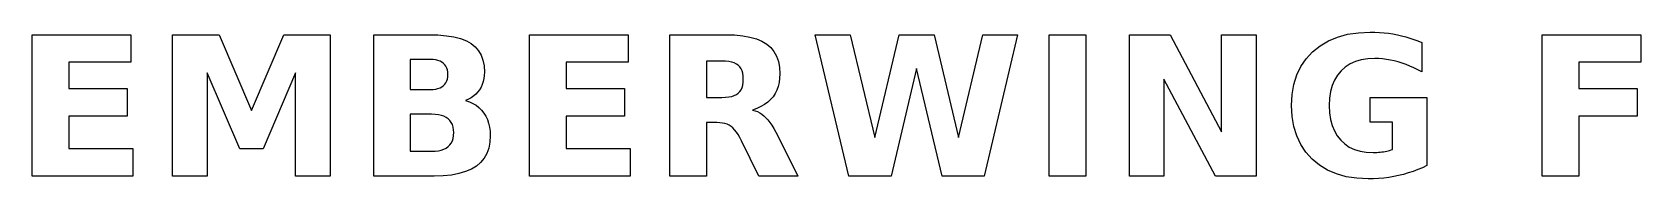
# Model space of a CAD drawing. Header units: millimetres. Extents: x 0 to 300, y 0 to 300.
# Drawn here: x 9.33 to 39.24, y 287.75 to 290.48 of the extents above; entities that cross this region are included whole.
import ezdxf

# ---------------------------------------------------------------- set-up
doc = ezdxf.new("R2010")
doc.units = ezdxf.units.MM
doc.layers.add('ENGRAVE', color=5, linetype='CONTINUOUS')

msp = doc.modelspace()

# ---------------------------------------------------------------- linework, layer by layer
at = {"layer": 'ENGRAVE', "color": 5}
for points in [[(10.0103, 289.9194), (10.0103, 289.4292), (11.0947, 289.4292), (11.0947, 288.9161), (10.0103, 288.9161), (10.0103, 288.3131), (11.2023, 288.3131), (11.2023, 287.8), (9.3315, 287.8), (9.3315, 290.4325), (11.1635, 290.4325), (11.1635, 289.9194), (10.0103, 289.9194)], [(14.0092, 290.4325), (14.8714, 290.4325), (14.8714, 287.8), (14.2296, 287.8), (14.2296, 289.7255), (13.6231, 288.306), (13.1928, 288.306), (12.5863, 289.7255), (12.5863, 287.8), (11.9427, 287.8), (11.9427, 290.4325), (12.8067, 290.4325), (13.4062, 289.0237), (14.0092, 290.4325)], [(17.7277, 288.9743), (17.7644, 288.9151), (17.7944, 288.8517), (17.8177, 288.7839), (17.8343, 288.7118), (17.8443, 288.6354), (17.8476, 288.5547), (17.8405, 288.4331), (17.819, 288.3223), (17.7833, 288.2223), (17.7332, 288.1331), (17.6689, 288.0546), (17.5902, 287.9869), (17.497, 287.9298), (17.3888, 287.8831), (17.2658, 287.8467), (17.1279, 287.8208), (16.975, 287.8052), (16.8073, 287.8), (15.6806, 287.8), (15.6806, 290.4325), (16.6998, 290.4325), (16.8742, 290.4279), (17.0318, 290.4141), (17.1725, 290.3911), (17.2965, 290.3588), (17.4037, 290.3174), (17.4941, 290.2668), (17.5693, 290.206), (17.6308, 290.1341), (17.6786, 290.0512), (17.7128, 289.9572), (17.7333, 289.8522), (17.7401, 289.736), (17.7376, 289.6736), (17.7301, 289.6143), (17.7176, 289.5582), (17.7001, 289.5052), (17.6776, 289.4555), (17.6502, 289.409), (17.6179, 289.3659), (17.5812, 289.3268), (17.54, 289.2915), (17.4942, 289.2601), (17.444, 289.2325), (17.3892, 289.2088), (17.4593, 289.1847), (17.524, 289.1546), (17.5832, 289.1185), (17.6368, 289.0764), (17.685, 289.0283), (17.7277, 288.9743)], [(19.2563, 289.4292), (20.3407, 289.4292), (20.3407, 288.9161), (19.2563, 288.9161), (19.2563, 288.3131), (20.4483, 288.3131), (20.4483, 287.8), (18.5775, 287.8), (18.5775, 290.4325), (20.4095, 290.4325), (20.4095, 289.9194), (19.2563, 289.9194), (19.2563, 289.4292)], [(22.2255, 290.4325), (22.3912, 290.4277), (22.5414, 290.4131), (22.6762, 290.3889), (22.7956, 290.3549), (22.8996, 290.3113), (22.9881, 290.258), (23.0622, 290.1941), (23.1228, 290.119), (23.1699, 290.0327), (23.2036, 289.9351), (23.2238, 289.8262), (23.2305, 289.7061), (23.227, 289.6217), (23.2165, 289.5425), (23.199, 289.4685), (23.1745, 289.3996), (23.143, 289.336), (23.1045, 289.2776), (23.0589, 289.2242), (23.0062, 289.1757), (22.9464, 289.1321), (22.8795, 289.0934), (22.8056, 289.0596), (22.7245, 289.0307), (22.7701, 289.0179), (22.8141, 289.0007), (22.8565, 288.9789), (22.8973, 288.9528), (22.9364, 288.9221), (22.974, 288.887), (23.0108, 288.8465), (23.0477, 288.7996), (23.0848, 288.7462), (23.1221, 288.6864), (23.1595, 288.6202), (23.197, 288.5476), (23.5655, 287.8), (22.8426, 287.8), (22.5217, 288.4542), (22.4893, 288.5165), (22.4568, 288.5719), (22.4241, 288.6203), (22.3912, 288.6618), (22.3582, 288.6964), (22.3251, 288.7239), (22.2901, 288.746), (22.2513, 288.7641), (22.209, 288.7782), (22.1629, 288.7882), (22.1131, 288.7942), (22.0597, 288.7962), (21.8675, 288.7962), (21.8675, 287.8), (21.1887, 287.8), (21.1887, 290.4325), (22.2255, 290.4325)], [(25.4468, 290.4325), (26.1009, 290.4325), (26.5523, 288.5194), (27.0072, 290.4325), (27.6526, 290.4325), (27.0319, 287.8), (26.2491, 287.8), (25.7712, 289.8013), (25.2987, 287.8), (24.5158, 287.8), (23.8898, 290.4325), (24.5405, 290.4325), (24.9954, 288.5194), (25.4468, 290.4325)], [(28.2414, 287.8), (28.2414, 290.4325), (28.9202, 290.4325), (28.9202, 287.8), (28.2414, 287.8)], [(32.0886, 290.4325), (32.0886, 287.8), (31.3304, 287.8), (30.373, 289.6056), (30.373, 287.8), (29.7294, 287.8), (29.7294, 290.4325), (30.4876, 290.4325), (31.445, 288.627), (31.445, 290.4325), (32.0886, 290.4325)], [(35.0035, 287.8877), (34.9151, 287.8586), (34.8257, 287.8329), (34.7351, 287.8106), (34.6435, 287.7917), (34.5509, 287.7763), (34.4574, 287.7643), (34.3629, 287.7557), (34.2673, 287.7506), (34.1709, 287.7489), (33.9592, 287.7591), (33.7628, 287.7897), (33.5815, 287.8408), (33.4154, 287.9123), (33.2645, 288.0042), (33.1288, 288.1165), (33.0113, 288.2463), (32.9152, 288.3907), (32.8405, 288.5496), (32.7871, 288.7231), (32.7551, 288.9111), (32.7444, 289.1136), (32.7553, 289.3182), (32.7879, 289.5078), (32.8423, 289.6823), (32.9184, 289.8416), (33.0162, 289.9859), (33.1358, 290.1151), (33.2743, 290.2267), (33.4289, 290.3179), (33.5996, 290.3889), (33.7863, 290.4396), (33.989, 290.47), (34.2079, 290.4801), (34.2948, 290.4788), (34.3806, 290.4746), (34.4651, 290.4678), (34.5484, 290.4582), (34.6304, 290.4458), (34.7113, 290.4308), (34.7908, 290.413), (34.8687, 290.3925), (34.9451, 290.3695), (35.02, 290.3438), (35.0934, 290.3154), (35.1653, 290.2844), (35.1653, 289.7396), (35.0919, 289.7795), (35.0187, 289.816), (34.9456, 289.8489), (34.8726, 289.8783), (34.7998, 289.9041), (34.7272, 289.9265), (34.6545, 289.9453), (34.5819, 289.9608), (34.5092, 289.9727), (34.4364, 289.9813), (34.3636, 289.9865), (34.2908, 289.9882), (34.1607, 289.9819), (34.0411, 289.963), (33.9317, 289.9315), (33.8327, 289.8875), (33.744, 289.8308), (33.6657, 289.7616), (33.5986, 289.6807), (33.5437, 289.5889), (33.501, 289.4863), (33.4706, 289.3729), (33.4523, 289.2487), (33.4462, 289.1136), (33.452, 288.9796), (33.4697, 288.8562), (33.4991, 288.7433), (33.5402, 288.6411), (33.5931, 288.5494), (33.6578, 288.4683), (33.7332, 288.3988), (33.8186, 288.3419), (33.9139, 288.2977), (34.019, 288.2661), (34.1341, 288.2471), (34.259, 288.2408), (34.2939, 288.2412), (34.3279, 288.2423), (34.3611, 288.2441), (34.3934, 288.2467), (34.4249, 288.25), (34.4556, 288.254), (34.4854, 288.2589), (34.5141, 288.2645), (34.5418, 288.271), (34.5685, 288.2783), (34.5941, 288.2865), (34.6187, 288.2955), (34.6187, 288.8068), (34.2044, 288.8068), (34.2044, 289.2617), (35.2623, 289.2617), (35.2623, 287.9957), (35.1771, 287.9563), (35.0909, 287.9203), (35.0035, 287.8877)], [(38.085, 289.4292), (39.1694, 289.4292), (39.1694, 288.9161), (38.085, 288.9161), (38.085, 287.8), (37.4061, 287.8), (37.4061, 290.4325), (39.2381, 290.4325), (39.2381, 289.9194), (38.085, 289.9194), (38.085, 289.4292)], [(16.9486, 289.4623), (16.9784, 289.4839), (17.0037, 289.5093), (17.0244, 289.5384), (17.0405, 289.5712), (17.052, 289.6077), (17.0589, 289.648), (17.0612, 289.692), (17.0589, 289.7354), (17.052, 289.7753), (17.0405, 289.8116), (17.0244, 289.8444), (17.0037, 289.8735), (16.9784, 289.8991), (16.9486, 289.921), (16.9145, 289.9388), (16.8761, 289.9527), (16.8334, 289.9626), (16.7864, 289.9686), (16.735, 289.9705), (16.3595, 289.9705), (16.3595, 289.4134), (16.735, 289.4134), (16.7864, 289.4153), (16.8334, 289.4212), (16.8761, 289.431), (16.9145, 289.4447), (16.9486, 289.4623)], [(22.384, 289.3005), (22.4249, 289.3204), (22.4591, 289.3446), (22.4874, 289.3739), (22.5105, 289.4089), (22.5285, 289.4495), (22.5414, 289.4958), (22.5491, 289.5479), (22.5517, 289.6056), (22.5491, 289.6627), (22.5414, 289.7141), (22.5285, 289.7598), (22.5105, 289.7999), (22.4874, 289.8343), (22.4591, 289.863), (22.4249, 289.8867), (22.384, 289.9061), (22.3363, 289.9212), (22.282, 289.932), (22.221, 289.9384), (22.1532, 289.9406), (21.8675, 289.9406), (21.8675, 289.2653), (22.1532, 289.2653), (22.221, 289.2675), (22.282, 289.2741), (22.3363, 289.2851), (22.384, 289.3005)], [(17.0656, 288.3484), (17.0972, 288.3796), (17.123, 288.4158), (17.143, 288.4568), (17.1573, 288.5027), (17.1659, 288.5536), (17.1688, 288.6093), (17.166, 288.664), (17.1574, 288.7138), (17.1432, 288.759), (17.1233, 288.7994), (17.0978, 288.835), (17.0665, 288.8659), (17.0296, 288.892), (16.9868, 288.9134), (16.9383, 288.93), (16.8839, 288.9419), (16.8238, 288.949), (16.758, 288.9514), (16.3595, 288.9514), (16.3595, 288.262), (16.758, 288.262), (16.8233, 288.2644), (16.8831, 288.2716), (16.9372, 288.2836), (16.9856, 288.3004), (17.0284, 288.322), (17.0656, 288.3484)]]:
    msp.add_lwpolyline(points, close=True, dxfattribs=at)

doc.saveas('drawing.dxf')
